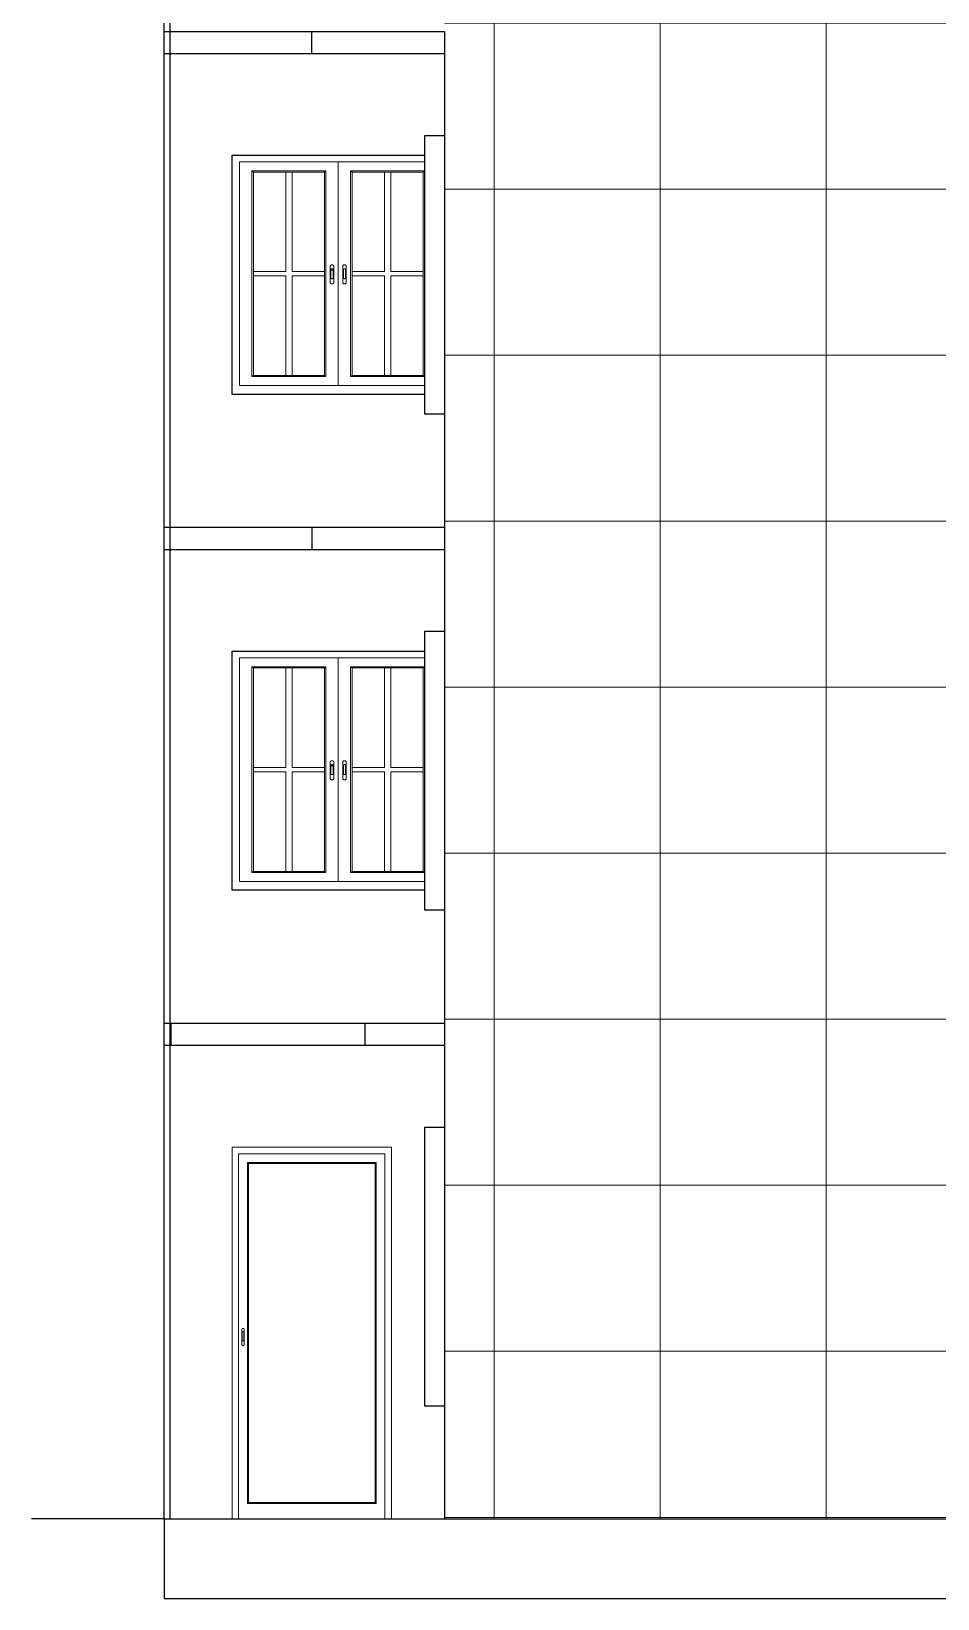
# Model space of a CAD drawing. Header units: inches. Extents: x -4962553 to -4957717, y -3263817 to -3261572.
# Drawn here: x -4961297.6 to -4961092.8, y -3263450.3 to -3263096.3 of the extents above; entities that cross this region are included whole.
import ezdxf

# ---------------------------------------------------------------- set-up
doc = ezdxf.new("R2010")
doc.units = ezdxf.units.IN
doc.header["$LTSCALE"] = 2
doc.header["$MEASUREMENT"] = 0
doc.linetypes.add('ACAD_ISO02W100', pattern=[15, 12, -3])
doc.layers.get('0').update_dxf_attribs({"linetype": 'CONTINUOUS'})
doc.layers.add('HATCH', color=60, linetype='ACAD_ISO02W100', lineweight=13)
doc.layers.add('window', color=4, linetype='CONTINUOUS', lineweight=13)

msp = doc.modelspace()

# ---------------------------------------------------------------- hatches: boundary and pattern name
at = {"layer": 'HATCH', "transparency": 33554661}
h = msp.add_hatch(dxfattribs=at)
h.set_pattern_fill('ANSI37', color=256, scale=300, angle=45)
h.set_pattern_definition([(90, (6094.468, 2293.086), (-37.5, 0), []), (180, (6094.468, 2293.086), (-4e-15, -37.5), [])])
h.paths.add_polyline_path([(-4960903.55, -3263213.25), (-4960903.55, -3263096.25), (-4960903.55, -3263060.25), (-4961204.2, -3263060.25), (-4961204.2, -3263096.25), (-4961204.2, -3263432.25), (-4960927.56, -3263432.25), (-4960927.56, -3263325.25), (-4960903.55, -3263325.25)])

# ---------------------------------------------------------------- linework, layer by layer
at = {"ltscale": 0.5}
for p, q in [((-4961267.56, -3263096.25), (-4961267.56, -3263060.25)), ((-4961266.23, -3263432.25), (-4961266.23, -3263060.25)), ((-4961267.56, -3263096.25), (-4961204.2, -3263096.25)), ((-4961267.56, -3263432.25), (-4961267.56, -3263096.25)), ((-4961234.2, -3263101.25), (-4961234.2, -3263096.25)), ((-4961204.2, -3263096.25), (-4961204.2, -3263432.25)), ((-4961267.56, -3263101.25), (-4961204.2, -3263101.25)), ((-4961252.23, -3263124.25), (-4961208.7, -3263124.25)), ((-4961252.23, -3263178.25), (-4961252.23, -3263124.25)), ((-4961208.7, -3263178.25), (-4961252.23, -3263178.25)), ((-4961267.56, -3263208.25), (-4961204.2, -3263208.25)), ((-4961234.2, -3263208.25), (-4961234.2, -3263213.25)), ((-4961267.56, -3263213.25), (-4961204.2, -3263213.25)), ((-4961252.23, -3263236.25), (-4961208.7, -3263236.25)), ((-4961252.23, -3263290.25), (-4961252.23, -3263236.25)), ((-4961208.7, -3263290.25), (-4961252.23, -3263290.25)), ((-4961267.56, -3263320.25), (-4961204.2, -3263320.25)), ((-4961266.23, -3263320.25), (-4961266.23, -3263325.25)), ((-4961266, -3263325.25), (-4961266, -3263320.25)), ((-4961222.2, -3263320.25), (-4961222.2, -3263325.25)), ((-4961267.56, -3263325.25), (-4961204.2, -3263325.25)), ((-4961267.56, -3263432.25), (-4961297.56, -3263432.25)), ((-4961267.56, -3263432.25), (-4961267.56, -3263450.25)), ((-4961267.56, -3263432.25), (-4960918.1, -3263432.25)), ((-4961267.56, -3263450.25), (-4960918.1, -3263450.25))]:
    msp.add_line(p, q, dxfattribs=at)
for points in [[(-4961208.7, -3263119.75), (-4961204.2, -3263119.75), (-4961204.2, -3263182.75), (-4961208.7, -3263182.75)], [(-4961208.7, -3263231.75), (-4961204.2, -3263231.75), (-4961204.2, -3263294.75), (-4961208.7, -3263294.75)], [(-4961208.7, -3263343.75), (-4961204.2, -3263343.75), (-4961204.2, -3263406.75), (-4961208.7, -3263406.75)]]:
    msp.add_lwpolyline(points, close=True, dxfattribs=at)
at = {"layer": 'window'}
for p, q in [((-4961252.23, -3263178.25), (-4961252.23, -3263124.25)), ((-4961252.23, -3263124.25), (-4961208.7, -3263124.25)), ((-4961250.51, -3263176.25), (-4961250.51, -3263125.75)), ((-4961250.51, -3263125.75), (-4961208.7, -3263125.75)), ((-4961228.23, -3263125.75), (-4961228.23, -3263176.25)), ((-4961231.01, -3263127.78), (-4961247.73, -3263127.78)), ((-4961247.73, -3263127.78), (-4961247.73, -3263174.23)), ((-4961247.38, -3263128.03), (-4961247.73, -3263127.78)), ((-4961247.38, -3263128.03), (-4961247.38, -3263173.98)), ((-4961247.38, -3263128.03), (-4961231.36, -3263128.03)), ((-4961240.07, -3263128.03), (-4961240.07, -3263150.5)), ((-4961238.67, -3263128.03), (-4961238.67, -3263150.5)), ((-4961231.36, -3263128.03), (-4961231.01, -3263127.78)), ((-4961231.36, -3263173.98), (-4961231.36, -3263128.03)), ((-4961231.01, -3263174.23), (-4961231.01, -3263127.78)), ((-4961225.45, -3263174.23), (-4961225.45, -3263127.78)), ((-4961225.45, -3263127.78), (-4961208.72, -3263127.78)), ((-4961225.1, -3263128.03), (-4961225.45, -3263127.78)), ((-4961225.1, -3263173.98), (-4961225.1, -3263128.03)), ((-4961209.07, -3263128.03), (-4961225.1, -3263128.03)), ((-4961217.78, -3263128.03), (-4961217.78, -3263150.5)), ((-4961216.39, -3263128.03), (-4961216.39, -3263150.5)), ((-4961209.07, -3263128.03), (-4961208.72, -3263127.78)), ((-4961209.07, -3263128.03), (-4961209.07, -3263173.98)), ((-4961208.72, -3263127.78), (-4961208.72, -3263174.23)), ((-4961240.07, -3263150.5), (-4961247.38, -3263150.5)), ((-4961231.36, -3263150.5), (-4961238.67, -3263150.5)), ((-4961230.01, -3263149.2), (-4961230.02, -3263149.24)), ((-4961230.02, -3263149.24), (-4961230.02, -3263153.05)), ((-4961230, -3263149.16), (-4961230.01, -3263149.2)), ((-4961229.98, -3263149.13), (-4961230, -3263149.16)), ((-4961229.95, -3263149.09), (-4961229.98, -3263149.13)), ((-4961229.91, -3263149.06), (-4961229.95, -3263149.09)), ((-4961229.86, -3263149.04), (-4961229.91, -3263149.06)), ((-4961229.89, -3263150.02), (-4961229.88, -3263150)), ((-4961229.89, -3263150.05), (-4961229.89, -3263150.02)), ((-4961229.89, -3263150.33), (-4961229.89, -3263150.05)), ((-4961229.89, -3263150.3), (-4961229.88, -3263150.27)), ((-4961229.89, -3263150.33), (-4961229.89, -3263150.3)), ((-4961229.89, -3263151.97), (-4961229.89, -3263150.33)), ((-4961229.88, -3263150), (-4961229.87, -3263149.97)), ((-4961229.88, -3263150.27), (-4961229.87, -3263150.25)), ((-4961229.87, -3263149.97), (-4961229.84, -3263149.95)), ((-4961229.87, -3263150.25), (-4961229.84, -3263150.23)), ((-4961229.81, -3263149.02), (-4961229.86, -3263149.04)), ((-4961229.84, -3263149.95), (-4961229.82, -3263149.93)), ((-4961229.84, -3263150.23), (-4961229.82, -3263150.21)), ((-4961229.82, -3263149.93), (-4961229.79, -3263149.91)), ((-4961229.82, -3263150.21), (-4961229.79, -3263150.19)), ((-4961229.75, -3263149), (-4961229.81, -3263149.02)), ((-4961229.79, -3263149.91), (-4961229.75, -3263149.9)), ((-4961229.79, -3263150.19), (-4961229.75, -3263150.18)), ((-4961229.7, -3263148.99), (-4961229.75, -3263149)), ((-4961229.75, -3263149.9), (-4961229.72, -3263149.89)), ((-4961229.75, -3263150.18), (-4961229.72, -3263150.17)), ((-4961229.72, -3263149.89), (-4961229.68, -3263149.88)), ((-4961229.72, -3263150.17), (-4961229.68, -3263150.16)), ((-4961229.64, -3263148.99), (-4961229.7, -3263148.99)), ((-4961229.68, -3263149.88), (-4961229.64, -3263149.88)), ((-4961229.68, -3263150.16), (-4961229.64, -3263150.16)), ((-4961229.58, -3263148.99), (-4961229.64, -3263148.99)), ((-4961229.64, -3263149.88), (-4961229.6, -3263149.88)), ((-4961229.64, -3263150.16), (-4961229.6, -3263150.16)), ((-4961229.6, -3263149.88), (-4961229.56, -3263149.89)), ((-4961229.6, -3263150.16), (-4961229.56, -3263150.17)), ((-4961229.52, -3263149), (-4961229.58, -3263148.99)), ((-4961229.56, -3263149.89), (-4961229.52, -3263149.9)), ((-4961229.56, -3263150.17), (-4961229.52, -3263150.18)), ((-4961229.46, -3263149.02), (-4961229.52, -3263149)), ((-4961229.52, -3263149.9), (-4961229.49, -3263149.91)), ((-4961229.52, -3263150.18), (-4961229.49, -3263150.19)), ((-4961229.49, -3263149.91), (-4961229.46, -3263149.93)), ((-4961229.49, -3263150.19), (-4961229.46, -3263150.21)), ((-4961229.41, -3263149.04), (-4961229.46, -3263149.02)), ((-4961229.46, -3263149.93), (-4961229.43, -3263149.95)), ((-4961229.46, -3263150.21), (-4961229.43, -3263150.23)), ((-4961229.43, -3263149.95), (-4961229.41, -3263149.97)), ((-4961229.43, -3263150.23), (-4961229.41, -3263150.25)), ((-4961229.37, -3263149.06), (-4961229.41, -3263149.04)), ((-4961229.41, -3263149.97), (-4961229.39, -3263150)), ((-4961229.41, -3263150.25), (-4961229.39, -3263150.27)), ((-4961229.39, -3263150), (-4961229.38, -3263150.02)), ((-4961229.39, -3263150.27), (-4961229.38, -3263150.3)), ((-4961229.38, -3263150.02), (-4961229.38, -3263150.05)), ((-4961229.38, -3263151.97), (-4961229.38, -3263150.05)), ((-4961229.38, -3263150.3), (-4961229.38, -3263150.33)), ((-4961229.33, -3263149.09), (-4961229.37, -3263149.06)), ((-4961229.3, -3263149.13), (-4961229.33, -3263149.09)), ((-4961229.27, -3263149.16), (-4961229.3, -3263149.13)), ((-4961229.26, -3263149.2), (-4961229.27, -3263149.16)), ((-4961229.25, -3263149.24), (-4961229.27, -3263149.16)), ((-4961229.25, -3263149.24), (-4961229.26, -3263149.2)), ((-4961229.25, -3263153.05), (-4961229.25, -3263149.24)), ((-4961227.2, -3263149.24), (-4961227.18, -3263149.16)), ((-4961227.2, -3263149.24), (-4961227.19, -3263149.2)), ((-4961227.2, -3263153.05), (-4961227.2, -3263149.24)), ((-4961227.19, -3263149.2), (-4961227.18, -3263149.16)), ((-4961227.18, -3263149.16), (-4961227.16, -3263149.13)), ((-4961227.16, -3263149.13), (-4961227.13, -3263149.09)), ((-4961227.09, -3263149.06), (-4961227.13, -3263149.09)), ((-4961227.04, -3263149.04), (-4961227.09, -3263149.06)), ((-4961227.06, -3263150), (-4961227.07, -3263150.02)), ((-4961227.07, -3263150.02), (-4961227.07, -3263150.05)), ((-4961227.07, -3263150.05), (-4961227.07, -3263151.97)), ((-4961227.05, -3263149.97), (-4961227.06, -3263150)), ((-4961227.03, -3263149.95), (-4961227.05, -3263149.97)), ((-4961227.04, -3263149.04), (-4961226.99, -3263149.02)), ((-4961227, -3263149.93), (-4961227.03, -3263149.95)), ((-4961226.97, -3263149.91), (-4961227, -3263149.93)), ((-4961226.94, -3263149), (-4961226.99, -3263149.02)), ((-4961226.93, -3263149.9), (-4961226.97, -3263149.91)), ((-4961226.88, -3263148.99), (-4961226.94, -3263149)), ((-4961226.9, -3263149.89), (-4961226.93, -3263149.9)), ((-4961226.86, -3263149.88), (-4961226.9, -3263149.89)), ((-4961226.82, -3263148.99), (-4961226.88, -3263148.99)), ((-4961226.82, -3263149.88), (-4961226.86, -3263149.88)), ((-4961226.76, -3263148.99), (-4961226.82, -3263148.99)), ((-4961226.78, -3263149.88), (-4961226.82, -3263149.88)), ((-4961226.74, -3263149.89), (-4961226.78, -3263149.88)), ((-4961226.76, -3263148.99), (-4961226.7, -3263149)), ((-4961226.7, -3263149.9), (-4961226.74, -3263149.89)), ((-4961226.7, -3263149), (-4961226.64, -3263149.02)), ((-4961226.67, -3263149.91), (-4961226.7, -3263149.9)), ((-4961226.64, -3263149.93), (-4961226.67, -3263149.91)), ((-4961226.64, -3263149.02), (-4961226.59, -3263149.04)), ((-4961226.61, -3263149.95), (-4961226.64, -3263149.93)), ((-4961226.59, -3263149.97), (-4961226.61, -3263149.95)), ((-4961226.59, -3263149.04), (-4961226.55, -3263149.06)), ((-4961226.57, -3263150), (-4961226.59, -3263149.97)), ((-4961226.56, -3263150.02), (-4961226.57, -3263150)), ((-4961226.56, -3263150.05), (-4961226.56, -3263150.02)), ((-4961226.56, -3263151.97), (-4961226.56, -3263150.05)), ((-4961226.55, -3263149.06), (-4961226.51, -3263149.09)), ((-4961226.48, -3263149.13), (-4961226.51, -3263149.09)), ((-4961226.45, -3263149.16), (-4961226.48, -3263149.13)), ((-4961226.44, -3263149.2), (-4961226.45, -3263149.16)), ((-4961226.44, -3263149.2), (-4961226.43, -3263149.24)), ((-4961226.43, -3263149.24), (-4961226.43, -3263153.05)), ((-4961225.1, -3263150.5), (-4961217.78, -3263150.5)), ((-4961216.39, -3263150.5), (-4961209.07, -3263150.5)), ((-4961240.07, -3263151.51), (-4961247.38, -3263151.51)), ((-4961240.07, -3263151.51), (-4961240.07, -3263173.98)), ((-4961238.67, -3263151.51), (-4961238.67, -3263173.98)), ((-4961231.36, -3263151.51), (-4961238.67, -3263151.51)), ((-4961230.01, -3263153.09), (-4961230.02, -3263153.05)), ((-4961230.02, -3263153.05), (-4961230, -3263153.13)), ((-4961230.01, -3263153.09), (-4961230, -3263153.13)), ((-4961230, -3263153.13), (-4961229.98, -3263153.17)), ((-4961229.98, -3263153.17), (-4961229.95, -3263153.2)), ((-4961229.95, -3263153.2), (-4961229.91, -3263153.23)), ((-4961229.91, -3263153.23), (-4961229.86, -3263153.26)), ((-4961229.89, -3263151.97), (-4961229.89, -3263151.99)), ((-4961229.89, -3263151.99), (-4961229.88, -3263152.02)), ((-4961229.88, -3263152.02), (-4961229.87, -3263152.04)), ((-4961229.87, -3263152.04), (-4961229.84, -3263152.07)), ((-4961229.86, -3263153.26), (-4961229.81, -3263153.28)), ((-4961229.84, -3263152.07), (-4961229.82, -3263152.09)), ((-4961229.82, -3263152.09), (-4961229.79, -3263152.1)), ((-4961229.81, -3263153.28), (-4961229.75, -3263153.29)), ((-4961229.79, -3263152.1), (-4961229.75, -3263152.12)), ((-4961229.75, -3263152.12), (-4961229.72, -3263152.13)), ((-4961229.75, -3263153.29), (-4961229.7, -3263153.3)), ((-4961229.72, -3263152.13), (-4961229.68, -3263152.13)), ((-4961229.7, -3263153.3), (-4961229.64, -3263153.3)), ((-4961229.68, -3263152.13), (-4961229.64, -3263152.13)), ((-4961229.64, -3263152.13), (-4961229.6, -3263152.13)), ((-4961229.64, -3263153.3), (-4961229.58, -3263153.3)), ((-4961229.6, -3263152.13), (-4961229.56, -3263152.13)), ((-4961229.58, -3263153.3), (-4961229.52, -3263153.29)), ((-4961229.56, -3263152.13), (-4961229.52, -3263152.12)), ((-4961229.52, -3263152.12), (-4961229.49, -3263152.1)), ((-4961229.52, -3263153.29), (-4961229.46, -3263153.28)), ((-4961229.49, -3263152.1), (-4961229.46, -3263152.09)), ((-4961229.46, -3263152.09), (-4961229.43, -3263152.07)), ((-4961229.46, -3263153.28), (-4961229.41, -3263153.26)), ((-4961229.43, -3263152.07), (-4961229.41, -3263152.04)), ((-4961229.41, -3263152.04), (-4961229.39, -3263152.02)), ((-4961229.41, -3263153.26), (-4961229.37, -3263153.23)), ((-4961229.39, -3263152.02), (-4961229.38, -3263151.99)), ((-4961229.38, -3263151.99), (-4961229.38, -3263151.97)), ((-4961229.37, -3263153.23), (-4961229.33, -3263153.2)), ((-4961229.33, -3263153.2), (-4961229.3, -3263153.17)), ((-4961229.3, -3263153.17), (-4961229.27, -3263153.13)), ((-4961229.27, -3263153.13), (-4961229.26, -3263153.09)), ((-4961229.26, -3263153.09), (-4961229.25, -3263153.05)), ((-4961227.19, -3263153.09), (-4961227.2, -3263153.05)), ((-4961227.18, -3263153.13), (-4961227.19, -3263153.09)), ((-4961227.18, -3263153.13), (-4961227.16, -3263153.17)), ((-4961227.16, -3263153.17), (-4961227.13, -3263153.2)), ((-4961227.13, -3263153.2), (-4961227.09, -3263153.23)), ((-4961227.04, -3263153.26), (-4961227.09, -3263153.23)), ((-4961227.07, -3263151.99), (-4961227.07, -3263151.97)), ((-4961227.06, -3263152.02), (-4961227.07, -3263151.99)), ((-4961227.05, -3263152.04), (-4961227.06, -3263152.02)), ((-4961227.03, -3263152.07), (-4961227.05, -3263152.04)), ((-4961226.99, -3263153.28), (-4961227.04, -3263153.26)), ((-4961227, -3263152.09), (-4961227.03, -3263152.07)), ((-4961226.97, -3263152.1), (-4961227, -3263152.09)), ((-4961226.99, -3263153.28), (-4961226.94, -3263153.29)), ((-4961226.93, -3263152.12), (-4961226.97, -3263152.1)), ((-4961226.88, -3263153.3), (-4961226.94, -3263153.29)), ((-4961226.9, -3263152.13), (-4961226.93, -3263152.12)), ((-4961226.86, -3263152.13), (-4961226.9, -3263152.13)), ((-4961226.82, -3263153.3), (-4961226.88, -3263153.3)), ((-4961226.82, -3263152.13), (-4961226.86, -3263152.13)), ((-4961226.78, -3263152.13), (-4961226.82, -3263152.13)), ((-4961226.82, -3263153.3), (-4961226.76, -3263153.3)), ((-4961226.74, -3263152.13), (-4961226.78, -3263152.13)), ((-4961226.76, -3263153.3), (-4961226.7, -3263153.29)), ((-4961226.7, -3263152.12), (-4961226.74, -3263152.13)), ((-4961226.67, -3263152.1), (-4961226.7, -3263152.12)), ((-4961226.64, -3263153.28), (-4961226.7, -3263153.29)), ((-4961226.64, -3263152.09), (-4961226.67, -3263152.1)), ((-4961226.61, -3263152.07), (-4961226.64, -3263152.09)), ((-4961226.59, -3263153.26), (-4961226.64, -3263153.28)), ((-4961226.59, -3263152.04), (-4961226.61, -3263152.07)), ((-4961226.57, -3263152.02), (-4961226.59, -3263152.04)), ((-4961226.59, -3263153.26), (-4961226.55, -3263153.23)), ((-4961226.56, -3263151.99), (-4961226.57, -3263152.02)), ((-4961226.56, -3263151.97), (-4961226.56, -3263151.99)), ((-4961226.55, -3263153.23), (-4961226.51, -3263153.2)), ((-4961226.51, -3263153.2), (-4961226.48, -3263153.17)), ((-4961226.45, -3263153.13), (-4961226.48, -3263153.17)), ((-4961226.43, -3263153.05), (-4961226.45, -3263153.13)), ((-4961226.44, -3263153.09), (-4961226.45, -3263153.13)), ((-4961226.44, -3263153.09), (-4961226.43, -3263153.05)), ((-4961225.1, -3263151.51), (-4961217.78, -3263151.51)), ((-4961217.78, -3263151.51), (-4961217.78, -3263173.98)), ((-4961216.39, -3263151.51), (-4961209.07, -3263151.51)), ((-4961216.39, -3263151.51), (-4961216.39, -3263173.98)), ((-4961247.38, -3263173.98), (-4961247.73, -3263174.23)), ((-4961247.73, -3263174.23), (-4961231.01, -3263174.23)), ((-4961247.38, -3263173.98), (-4961231.36, -3263173.98)), ((-4961231.01, -3263174.23), (-4961231.36, -3263173.98)), ((-4961225.45, -3263174.23), (-4961225.1, -3263173.98)), ((-4961208.72, -3263174.23), (-4961225.45, -3263174.23)), ((-4961209.07, -3263173.98), (-4961225.1, -3263173.98)), ((-4961208.72, -3263174.23), (-4961209.07, -3263173.98)), ((-4961252.23, -3263178.25), (-4961208.7, -3263178.25)), ((-4961208.7, -3263176.25), (-4961250.51, -3263176.25)), ((-4961252.23, -3263290.25), (-4961252.23, -3263236.25)), ((-4961252.23, -3263236.25), (-4961208.7, -3263236.25)), ((-4961250.51, -3263288.25), (-4961250.51, -3263237.75)), ((-4961250.51, -3263237.75), (-4961208.7, -3263237.75)), ((-4961228.23, -3263237.75), (-4961228.23, -3263288.25)), ((-4961231.01, -3263239.78), (-4961247.73, -3263239.78)), ((-4961247.73, -3263239.78), (-4961247.73, -3263286.23)), ((-4961247.38, -3263240.03), (-4961247.73, -3263239.78)), ((-4961247.38, -3263240.03), (-4961247.38, -3263285.98)), ((-4961247.38, -3263240.03), (-4961231.36, -3263240.03)), ((-4961240.07, -3263240.03), (-4961240.07, -3263262.5)), ((-4961238.67, -3263240.03), (-4961238.67, -3263262.5)), ((-4961231.36, -3263240.03), (-4961231.01, -3263239.78)), ((-4961231.36, -3263285.98), (-4961231.36, -3263240.03)), ((-4961231.01, -3263286.23), (-4961231.01, -3263239.78)), ((-4961225.45, -3263286.23), (-4961225.45, -3263239.78)), ((-4961225.45, -3263239.78), (-4961208.72, -3263239.78)), ((-4961225.1, -3263240.03), (-4961225.45, -3263239.78)), ((-4961225.1, -3263285.98), (-4961225.1, -3263240.03)), ((-4961209.07, -3263240.03), (-4961225.1, -3263240.03)), ((-4961217.78, -3263240.03), (-4961217.78, -3263262.5)), ((-4961216.39, -3263240.03), (-4961216.39, -3263262.5)), ((-4961209.07, -3263240.03), (-4961208.72, -3263239.78)), ((-4961209.07, -3263240.03), (-4961209.07, -3263285.98)), ((-4961208.72, -3263239.78), (-4961208.72, -3263286.23)), ((-4961240.07, -3263262.5), (-4961247.38, -3263262.5)), ((-4961240.07, -3263263.51), (-4961247.38, -3263263.51)), ((-4961240.07, -3263263.51), (-4961240.07, -3263285.98)), ((-4961231.36, -3263262.5), (-4961238.67, -3263262.5)), ((-4961238.67, -3263263.51), (-4961238.67, -3263285.98)), ((-4961231.36, -3263263.51), (-4961238.67, -3263263.51)), ((-4961230.01, -3263261.2), (-4961230.02, -3263261.24)), ((-4961230.02, -3263261.24), (-4961230.02, -3263265.05)), ((-4961230, -3263261.16), (-4961230.01, -3263261.2)), ((-4961229.98, -3263261.13), (-4961230, -3263261.16)), ((-4961229.95, -3263261.09), (-4961229.98, -3263261.13)), ((-4961229.91, -3263261.06), (-4961229.95, -3263261.09)), ((-4961229.86, -3263261.04), (-4961229.91, -3263261.06)), ((-4961229.89, -3263262.02), (-4961229.88, -3263262)), ((-4961229.89, -3263262.05), (-4961229.89, -3263262.02)), ((-4961229.89, -3263262.33), (-4961229.89, -3263262.05)), ((-4961229.89, -3263262.3), (-4961229.88, -3263262.27)), ((-4961229.89, -3263262.33), (-4961229.89, -3263262.3)), ((-4961229.89, -3263263.97), (-4961229.89, -3263262.33)), ((-4961229.89, -3263263.97), (-4961229.89, -3263263.99)), ((-4961229.89, -3263263.99), (-4961229.88, -3263264.02)), ((-4961229.88, -3263262), (-4961229.87, -3263261.97)), ((-4961229.88, -3263262.27), (-4961229.87, -3263262.25)), ((-4961229.88, -3263264.02), (-4961229.87, -3263264.04)), ((-4961229.87, -3263261.97), (-4961229.84, -3263261.95)), ((-4961229.87, -3263262.25), (-4961229.84, -3263262.23)), ((-4961229.81, -3263261.02), (-4961229.86, -3263261.04)), ((-4961229.84, -3263261.95), (-4961229.82, -3263261.93)), ((-4961229.84, -3263262.23), (-4961229.82, -3263262.21)), ((-4961229.82, -3263261.93), (-4961229.79, -3263261.91)), ((-4961229.82, -3263262.21), (-4961229.79, -3263262.19)), ((-4961229.75, -3263261), (-4961229.81, -3263261.02)), ((-4961229.79, -3263261.91), (-4961229.75, -3263261.9)), ((-4961229.79, -3263262.19), (-4961229.75, -3263262.18)), ((-4961229.7, -3263260.99), (-4961229.75, -3263261)), ((-4961229.75, -3263261.9), (-4961229.72, -3263261.89)), ((-4961229.75, -3263262.18), (-4961229.72, -3263262.17)), ((-4961229.72, -3263261.89), (-4961229.68, -3263261.88)), ((-4961229.72, -3263262.17), (-4961229.68, -3263262.16)), ((-4961229.64, -3263260.99), (-4961229.7, -3263260.99)), ((-4961229.68, -3263261.88), (-4961229.64, -3263261.88)), ((-4961229.68, -3263262.16), (-4961229.64, -3263262.16)), ((-4961229.58, -3263260.99), (-4961229.64, -3263260.99)), ((-4961229.64, -3263261.88), (-4961229.6, -3263261.88)), ((-4961229.64, -3263262.16), (-4961229.6, -3263262.16)), ((-4961229.6, -3263261.88), (-4961229.56, -3263261.89)), ((-4961229.6, -3263262.16), (-4961229.56, -3263262.17)), ((-4961229.52, -3263261), (-4961229.58, -3263260.99)), ((-4961229.56, -3263261.89), (-4961229.52, -3263261.9)), ((-4961229.56, -3263262.17), (-4961229.52, -3263262.18)), ((-4961229.46, -3263261.02), (-4961229.52, -3263261)), ((-4961229.52, -3263261.9), (-4961229.49, -3263261.91)), ((-4961229.52, -3263262.18), (-4961229.49, -3263262.19)), ((-4961229.49, -3263261.91), (-4961229.46, -3263261.93)), ((-4961229.49, -3263262.19), (-4961229.46, -3263262.21)), ((-4961229.41, -3263261.04), (-4961229.46, -3263261.02)), ((-4961229.46, -3263261.93), (-4961229.43, -3263261.95)), ((-4961229.46, -3263262.21), (-4961229.43, -3263262.23)), ((-4961229.43, -3263261.95), (-4961229.41, -3263261.97)), ((-4961229.43, -3263262.23), (-4961229.41, -3263262.25)), ((-4961229.37, -3263261.06), (-4961229.41, -3263261.04)), ((-4961229.41, -3263261.97), (-4961229.39, -3263262)), ((-4961229.41, -3263262.25), (-4961229.39, -3263262.27)), ((-4961229.41, -3263264.04), (-4961229.39, -3263264.02)), ((-4961229.39, -3263262), (-4961229.38, -3263262.02)), ((-4961229.39, -3263262.27), (-4961229.38, -3263262.3)), ((-4961229.39, -3263264.02), (-4961229.38, -3263263.99)), ((-4961229.38, -3263262.02), (-4961229.38, -3263262.05)), ((-4961229.38, -3263263.97), (-4961229.38, -3263262.05)), ((-4961229.38, -3263262.3), (-4961229.38, -3263262.33)), ((-4961229.38, -3263263.99), (-4961229.38, -3263263.97)), ((-4961229.33, -3263261.09), (-4961229.37, -3263261.06)), ((-4961229.3, -3263261.13), (-4961229.33, -3263261.09)), ((-4961229.27, -3263261.16), (-4961229.3, -3263261.13)), ((-4961229.26, -3263261.2), (-4961229.27, -3263261.16)), ((-4961229.25, -3263261.24), (-4961229.27, -3263261.16)), ((-4961229.25, -3263261.24), (-4961229.26, -3263261.2)), ((-4961229.25, -3263265.05), (-4961229.25, -3263261.24)), ((-4961227.2, -3263261.24), (-4961227.18, -3263261.16)), ((-4961227.2, -3263261.24), (-4961227.19, -3263261.2)), ((-4961227.2, -3263265.05), (-4961227.2, -3263261.24)), ((-4961227.19, -3263261.2), (-4961227.18, -3263261.16)), ((-4961227.18, -3263261.16), (-4961227.16, -3263261.13)), ((-4961227.16, -3263261.13), (-4961227.13, -3263261.09)), ((-4961227.09, -3263261.06), (-4961227.13, -3263261.09)), ((-4961227.04, -3263261.04), (-4961227.09, -3263261.06)), ((-4961227.06, -3263262), (-4961227.07, -3263262.02)), ((-4961227.07, -3263262.02), (-4961227.07, -3263262.05)), ((-4961227.07, -3263262.05), (-4961227.07, -3263263.97)), ((-4961227.07, -3263263.99), (-4961227.07, -3263263.97)), ((-4961227.06, -3263264.02), (-4961227.07, -3263263.99)), ((-4961227.05, -3263261.97), (-4961227.06, -3263262)), ((-4961227.05, -3263264.04), (-4961227.06, -3263264.02)), ((-4961227.03, -3263261.95), (-4961227.05, -3263261.97)), ((-4961227.04, -3263261.04), (-4961226.99, -3263261.02)), ((-4961227, -3263261.93), (-4961227.03, -3263261.95)), ((-4961226.97, -3263261.91), (-4961227, -3263261.93)), ((-4961226.94, -3263261), (-4961226.99, -3263261.02)), ((-4961226.93, -3263261.9), (-4961226.97, -3263261.91)), ((-4961226.88, -3263260.99), (-4961226.94, -3263261)), ((-4961226.9, -3263261.89), (-4961226.93, -3263261.9)), ((-4961226.86, -3263261.88), (-4961226.9, -3263261.89)), ((-4961226.82, -3263260.99), (-4961226.88, -3263260.99)), ((-4961226.82, -3263261.88), (-4961226.86, -3263261.88)), ((-4961226.76, -3263260.99), (-4961226.82, -3263260.99)), ((-4961226.78, -3263261.88), (-4961226.82, -3263261.88)), ((-4961226.74, -3263261.89), (-4961226.78, -3263261.88)), ((-4961226.76, -3263260.99), (-4961226.7, -3263261)), ((-4961226.7, -3263261.9), (-4961226.74, -3263261.89)), ((-4961226.7, -3263261), (-4961226.64, -3263261.02)), ((-4961226.67, -3263261.91), (-4961226.7, -3263261.9)), ((-4961226.64, -3263261.93), (-4961226.67, -3263261.91)), ((-4961226.64, -3263261.02), (-4961226.59, -3263261.04)), ((-4961226.61, -3263261.95), (-4961226.64, -3263261.93)), ((-4961226.59, -3263261.97), (-4961226.61, -3263261.95)), ((-4961226.59, -3263261.04), (-4961226.55, -3263261.06)), ((-4961226.57, -3263262), (-4961226.59, -3263261.97)), ((-4961226.57, -3263264.02), (-4961226.59, -3263264.04)), ((-4961226.56, -3263262.02), (-4961226.57, -3263262)), ((-4961226.56, -3263263.99), (-4961226.57, -3263264.02)), ((-4961226.56, -3263262.05), (-4961226.56, -3263262.02)), ((-4961226.56, -3263263.97), (-4961226.56, -3263262.05)), ((-4961226.56, -3263263.97), (-4961226.56, -3263263.99)), ((-4961226.55, -3263261.06), (-4961226.51, -3263261.09)), ((-4961226.48, -3263261.13), (-4961226.51, -3263261.09)), ((-4961226.45, -3263261.16), (-4961226.48, -3263261.13)), ((-4961226.44, -3263261.2), (-4961226.45, -3263261.16)), ((-4961226.44, -3263261.2), (-4961226.43, -3263261.24)), ((-4961226.43, -3263261.24), (-4961226.43, -3263265.05)), ((-4961225.1, -3263262.5), (-4961217.78, -3263262.5)), ((-4961225.1, -3263263.51), (-4961217.78, -3263263.51)), ((-4961217.78, -3263263.51), (-4961217.78, -3263285.98)), ((-4961216.39, -3263262.5), (-4961209.07, -3263262.5)), ((-4961216.39, -3263263.51), (-4961209.07, -3263263.51)), ((-4961216.39, -3263263.51), (-4961216.39, -3263285.98)), ((-4961230.01, -3263265.09), (-4961230.02, -3263265.05)), ((-4961230.02, -3263265.05), (-4961230, -3263265.13)), ((-4961230.01, -3263265.09), (-4961230, -3263265.13)), ((-4961230, -3263265.13), (-4961229.98, -3263265.17)), ((-4961229.98, -3263265.17), (-4961229.95, -3263265.2)), ((-4961229.95, -3263265.2), (-4961229.91, -3263265.23)), ((-4961229.91, -3263265.23), (-4961229.86, -3263265.26)), ((-4961229.87, -3263264.04), (-4961229.84, -3263264.07)), ((-4961229.86, -3263265.26), (-4961229.81, -3263265.28)), ((-4961229.84, -3263264.07), (-4961229.82, -3263264.09)), ((-4961229.82, -3263264.09), (-4961229.79, -3263264.1)), ((-4961229.81, -3263265.28), (-4961229.75, -3263265.29)), ((-4961229.79, -3263264.1), (-4961229.75, -3263264.12)), ((-4961229.75, -3263264.12), (-4961229.72, -3263264.13)), ((-4961229.75, -3263265.29), (-4961229.7, -3263265.3)), ((-4961229.72, -3263264.13), (-4961229.68, -3263264.13)), ((-4961229.7, -3263265.3), (-4961229.64, -3263265.3)), ((-4961229.68, -3263264.13), (-4961229.64, -3263264.13)), ((-4961229.64, -3263264.13), (-4961229.6, -3263264.13)), ((-4961229.64, -3263265.3), (-4961229.58, -3263265.3)), ((-4961229.6, -3263264.13), (-4961229.56, -3263264.13)), ((-4961229.58, -3263265.3), (-4961229.52, -3263265.29)), ((-4961229.56, -3263264.13), (-4961229.52, -3263264.12)), ((-4961229.52, -3263264.12), (-4961229.49, -3263264.1)), ((-4961229.52, -3263265.29), (-4961229.46, -3263265.28)), ((-4961229.49, -3263264.1), (-4961229.46, -3263264.09)), ((-4961229.46, -3263264.09), (-4961229.43, -3263264.07)), ((-4961229.46, -3263265.28), (-4961229.41, -3263265.26)), ((-4961229.43, -3263264.07), (-4961229.41, -3263264.04)), ((-4961229.41, -3263265.26), (-4961229.37, -3263265.23)), ((-4961229.37, -3263265.23), (-4961229.33, -3263265.2)), ((-4961229.33, -3263265.2), (-4961229.3, -3263265.17)), ((-4961229.3, -3263265.17), (-4961229.27, -3263265.13)), ((-4961229.27, -3263265.13), (-4961229.26, -3263265.09)), ((-4961229.26, -3263265.09), (-4961229.25, -3263265.05)), ((-4961227.19, -3263265.09), (-4961227.2, -3263265.05)), ((-4961227.18, -3263265.13), (-4961227.19, -3263265.09)), ((-4961227.18, -3263265.13), (-4961227.16, -3263265.17)), ((-4961227.16, -3263265.17), (-4961227.13, -3263265.2)), ((-4961227.13, -3263265.2), (-4961227.09, -3263265.23)), ((-4961227.04, -3263265.26), (-4961227.09, -3263265.23)), ((-4961227.03, -3263264.07), (-4961227.05, -3263264.04)), ((-4961226.99, -3263265.28), (-4961227.04, -3263265.26)), ((-4961227, -3263264.09), (-4961227.03, -3263264.07)), ((-4961226.97, -3263264.1), (-4961227, -3263264.09)), ((-4961226.99, -3263265.28), (-4961226.94, -3263265.29)), ((-4961226.93, -3263264.12), (-4961226.97, -3263264.1)), ((-4961226.88, -3263265.3), (-4961226.94, -3263265.29)), ((-4961226.9, -3263264.13), (-4961226.93, -3263264.12)), ((-4961226.86, -3263264.13), (-4961226.9, -3263264.13)), ((-4961226.82, -3263265.3), (-4961226.88, -3263265.3)), ((-4961226.82, -3263264.13), (-4961226.86, -3263264.13)), ((-4961226.78, -3263264.13), (-4961226.82, -3263264.13)), ((-4961226.82, -3263265.3), (-4961226.76, -3263265.3)), ((-4961226.74, -3263264.13), (-4961226.78, -3263264.13)), ((-4961226.76, -3263265.3), (-4961226.7, -3263265.29)), ((-4961226.7, -3263264.12), (-4961226.74, -3263264.13)), ((-4961226.67, -3263264.1), (-4961226.7, -3263264.12)), ((-4961226.64, -3263265.28), (-4961226.7, -3263265.29)), ((-4961226.64, -3263264.09), (-4961226.67, -3263264.1)), ((-4961226.61, -3263264.07), (-4961226.64, -3263264.09)), ((-4961226.59, -3263265.26), (-4961226.64, -3263265.28)), ((-4961226.59, -3263264.04), (-4961226.61, -3263264.07)), ((-4961226.59, -3263265.26), (-4961226.55, -3263265.23)), ((-4961226.55, -3263265.23), (-4961226.51, -3263265.2)), ((-4961226.51, -3263265.2), (-4961226.48, -3263265.17)), ((-4961226.45, -3263265.13), (-4961226.48, -3263265.17)), ((-4961226.43, -3263265.05), (-4961226.45, -3263265.13)), ((-4961226.44, -3263265.09), (-4961226.45, -3263265.13)), ((-4961226.44, -3263265.09), (-4961226.43, -3263265.05)), ((-4961208.7, -3263288.25), (-4961250.51, -3263288.25)), ((-4961247.38, -3263285.98), (-4961247.73, -3263286.23)), ((-4961247.73, -3263286.23), (-4961231.01, -3263286.23)), ((-4961247.38, -3263285.98), (-4961231.36, -3263285.98)), ((-4961231.01, -3263286.23), (-4961231.36, -3263285.98)), ((-4961225.45, -3263286.23), (-4961225.1, -3263285.98)), ((-4961208.72, -3263286.23), (-4961225.45, -3263286.23)), ((-4961209.07, -3263285.98), (-4961225.1, -3263285.98)), ((-4961208.72, -3263286.23), (-4961209.07, -3263285.98)), ((-4961252.23, -3263290.25), (-4961208.7, -3263290.25)), ((-4961248.54, -3263351.94), (-4961248.76, -3263351.72)), ((-4961219.92, -3263351.94), (-4961219.69, -3263351.72)), ((-4961250, -3263389.4), (-4961249.99, -3263389.37)), ((-4961250, -3263389.43), (-4961249.99, -3263389.37)), ((-4961250, -3263389.43), (-4961250, -3263389.4)), ((-4961250, -3263392.83), (-4961250, -3263389.43)), ((-4961249.99, -3263389.37), (-4961249.97, -3263389.33)), ((-4961249.97, -3263389.33), (-4961249.95, -3263389.3)), ((-4961249.92, -3263389.28), (-4961249.95, -3263389.3)), ((-4961249.89, -3263389.26), (-4961249.92, -3263389.28)), ((-4961249.9, -3263390.11), (-4961249.91, -3263390.13)), ((-4961249.91, -3263390.13), (-4961249.91, -3263390.15)), ((-4961249.91, -3263390.15), (-4961249.91, -3263391.86)), ((-4961249.89, -3263390.09), (-4961249.9, -3263390.11)), ((-4961249.89, -3263389.26), (-4961249.85, -3263389.24)), ((-4961249.88, -3263390.07), (-4961249.89, -3263390.09)), ((-4961249.86, -3263390.05), (-4961249.88, -3263390.07)), ((-4961249.84, -3263390.03), (-4961249.86, -3263390.05)), ((-4961249.81, -3263389.22), (-4961249.85, -3263389.24)), ((-4961249.81, -3263390.02), (-4961249.84, -3263390.03)), ((-4961249.77, -3263389.22), (-4961249.81, -3263389.22)), ((-4961249.79, -3263390.01), (-4961249.81, -3263390.02)), ((-4961249.76, -3263390.01), (-4961249.79, -3263390.01)), ((-4961249.73, -3263389.21), (-4961249.77, -3263389.22)), ((-4961249.73, -3263390), (-4961249.76, -3263390.01)), ((-4961249.69, -3263389.22), (-4961249.73, -3263389.21)), ((-4961249.7, -3263390.01), (-4961249.73, -3263390)), ((-4961249.68, -3263390.01), (-4961249.7, -3263390.01)), ((-4961249.69, -3263389.22), (-4961249.65, -3263389.22)), ((-4961249.65, -3263390.02), (-4961249.68, -3263390.01)), ((-4961249.65, -3263389.22), (-4961249.61, -3263389.24)), ((-4961249.62, -3263390.03), (-4961249.65, -3263390.02)), ((-4961249.6, -3263390.05), (-4961249.62, -3263390.03)), ((-4961249.61, -3263389.24), (-4961249.57, -3263389.26)), ((-4961249.58, -3263390.07), (-4961249.6, -3263390.05)), ((-4961249.57, -3263390.09), (-4961249.58, -3263390.07)), ((-4961249.57, -3263389.26), (-4961249.54, -3263389.28)), ((-4961249.56, -3263390.11), (-4961249.57, -3263390.09)), ((-4961249.55, -3263390.13), (-4961249.56, -3263390.11)), ((-4961249.55, -3263390.15), (-4961249.55, -3263390.13)), ((-4961249.55, -3263391.86), (-4961249.55, -3263390.15)), ((-4961249.54, -3263389.28), (-4961249.51, -3263389.3)), ((-4961249.49, -3263389.33), (-4961249.51, -3263389.3)), ((-4961249.47, -3263389.37), (-4961249.49, -3263389.33)), ((-4961249.46, -3263389.4), (-4961249.47, -3263389.37)), ((-4961249.46, -3263389.4), (-4961249.46, -3263389.43)), ((-4961249.46, -3263389.43), (-4961249.46, -3263392.83)), ((-4961250, -3263392.86), (-4961250, -3263392.83)), ((-4961249.99, -3263392.89), (-4961250, -3263392.86)), ((-4961249.99, -3263392.89), (-4961249.97, -3263392.93)), ((-4961249.97, -3263392.93), (-4961249.95, -3263392.96)), ((-4961249.95, -3263392.96), (-4961249.92, -3263392.98)), ((-4961249.89, -3263393), (-4961249.92, -3263392.98)), ((-4961249.91, -3263391.88), (-4961249.91, -3263391.86)), ((-4961249.9, -3263391.91), (-4961249.91, -3263391.88)), ((-4961249.89, -3263391.93), (-4961249.9, -3263391.91)), ((-4961249.88, -3263391.95), (-4961249.89, -3263391.93)), ((-4961249.85, -3263393.02), (-4961249.89, -3263393)), ((-4961249.86, -3263391.96), (-4961249.88, -3263391.95)), ((-4961249.84, -3263391.98), (-4961249.86, -3263391.96)), ((-4961249.85, -3263393.02), (-4961249.81, -3263393.04)), ((-4961249.81, -3263391.99), (-4961249.84, -3263391.98)), ((-4961249.79, -3263392), (-4961249.81, -3263391.99)), ((-4961249.77, -3263393.04), (-4961249.81, -3263393.04)), ((-4961249.76, -3263392.01), (-4961249.79, -3263392)), ((-4961249.73, -3263393.05), (-4961249.77, -3263393.04)), ((-4961249.73, -3263392.01), (-4961249.76, -3263392.01)), ((-4961249.7, -3263392.01), (-4961249.73, -3263392.01)), ((-4961249.73, -3263393.05), (-4961249.69, -3263393.04)), ((-4961249.68, -3263392), (-4961249.7, -3263392.01)), ((-4961249.69, -3263393.04), (-4961249.65, -3263393.04)), ((-4961249.65, -3263391.99), (-4961249.68, -3263392)), ((-4961249.62, -3263391.98), (-4961249.65, -3263391.99)), ((-4961249.61, -3263393.02), (-4961249.65, -3263393.04)), ((-4961249.6, -3263391.96), (-4961249.62, -3263391.98)), ((-4961249.57, -3263393), (-4961249.61, -3263393.02)), ((-4961249.58, -3263391.95), (-4961249.6, -3263391.96)), ((-4961249.57, -3263391.93), (-4961249.58, -3263391.95)), ((-4961249.56, -3263391.91), (-4961249.57, -3263391.93)), ((-4961249.57, -3263393), (-4961249.54, -3263392.98)), ((-4961249.55, -3263391.88), (-4961249.56, -3263391.91)), ((-4961249.55, -3263391.86), (-4961249.55, -3263391.88)), ((-4961249.54, -3263392.98), (-4961249.51, -3263392.96)), ((-4961249.51, -3263392.96), (-4961249.49, -3263392.93)), ((-4961249.47, -3263392.89), (-4961249.49, -3263392.93)), ((-4961249.46, -3263392.83), (-4961249.47, -3263392.89)), ((-4961249.46, -3263392.86), (-4961249.47, -3263392.89)), ((-4961249.46, -3263392.86), (-4961249.46, -3263392.83)), ((-4961248.54, -3263428.56), (-4961248.76, -3263428.79)), ((-4961219.69, -3263428.79), (-4961219.92, -3263428.56))]:
    msp.add_line(p, q, dxfattribs=at)
for points in [[(-4961252.23, -3263432.25), (-4961216.23, -3263432.25), (-4961216.23, -3263348.25), (-4961252.23, -3263348.25)], [(-4961248.76, -3263428.79), (-4961219.69, -3263428.79), (-4961219.69, -3263351.72), (-4961248.76, -3263351.72)], [(-4961248.54, -3263428.56), (-4961219.92, -3263428.56), (-4961219.92, -3263351.94), (-4961248.54, -3263351.94)]]:
    msp.add_lwpolyline(points, close=True, dxfattribs=at)
msp.add_lwpolyline([(-4961217.73, -3263432.25), (-4961217.73, -3263349.75), (-4961250.73, -3263349.75), (-4961250.73, -3263432.25)], dxfattribs=at)

doc.saveas('drawing.dxf')
